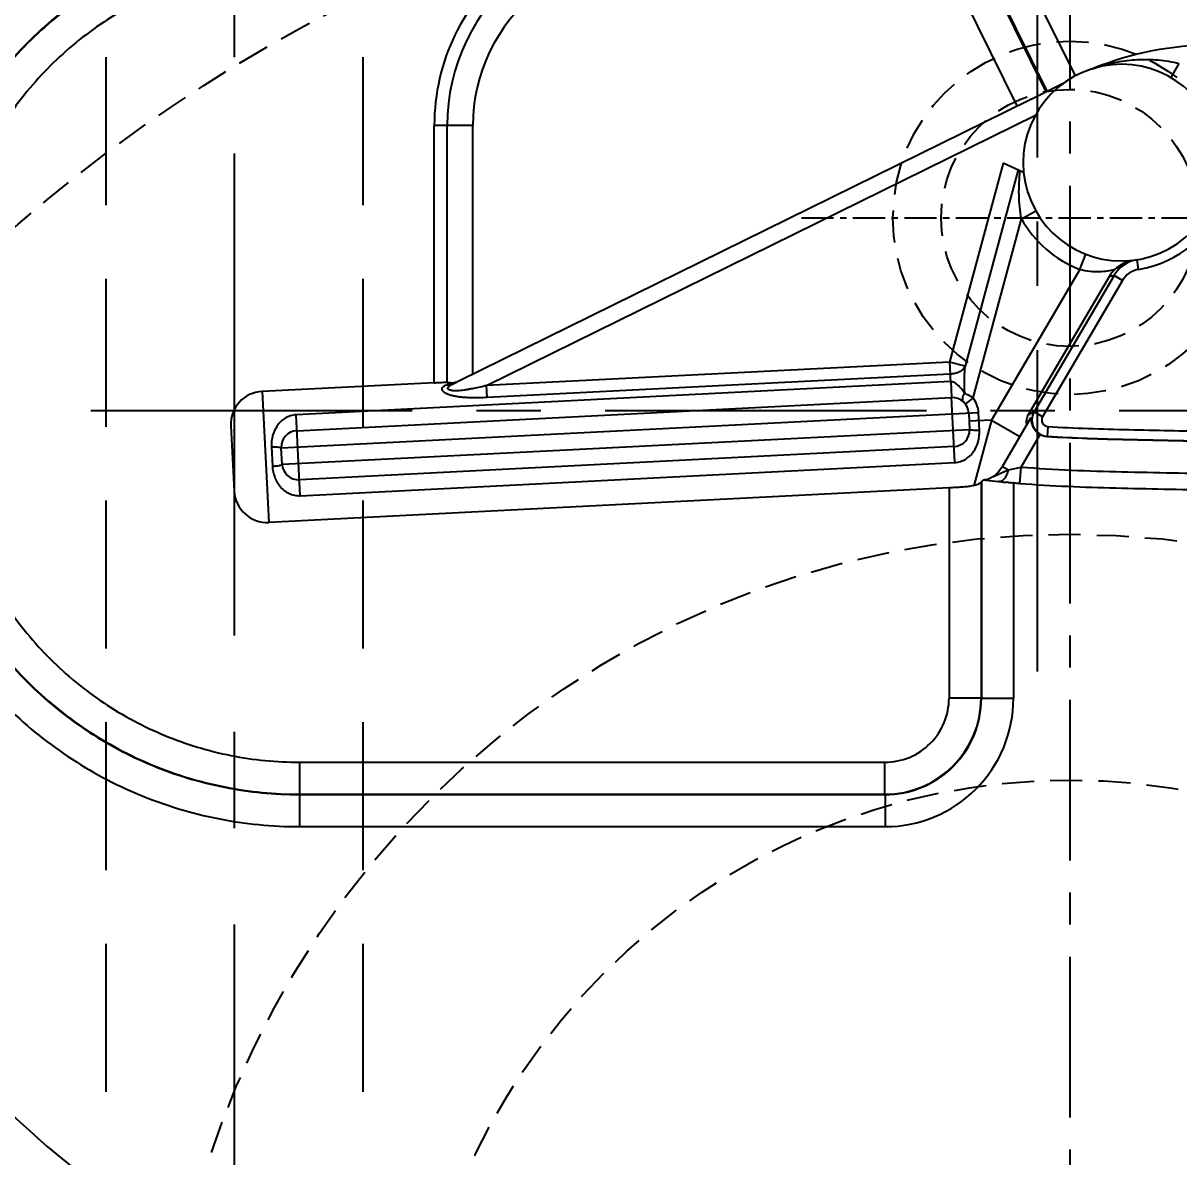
# Model space of a CAD drawing. Header units: millimetres. Extents: x 28656 to 29764, y -21384 to -20601.
# Drawn here: x 29527.55 to 29563.51, y -20814.49 to -20779.2 of the extents above; entities that cross this region are included whole.
import ezdxf

# ---------------------------------------------------------------- set-up
doc = ezdxf.new("R2010")
doc.units = ezdxf.units.MM
doc.header["$LTSCALE"] = 8
doc.linetypes.add('CENTER', pattern=[2, 1.25, -0.25, 0.25, -0.25])
doc.linetypes.add('HIDDEN', pattern=[0.375, 0.25, -0.125])
doc.layers.get('DEFPOINTS').update_dxf_attribs({"color": 6})
for name, color, linetype in [('Cav-cor', 30, 'Continuous'), ('CL', 1, 'Continuous'), ('WT', 4, 'Continuous')]:
    doc.layers.add(name, color=color, linetype=linetype)
doc.layers.add('dim', color=3, linetype='Continuous', lineweight=15)
doc.styles.get("Standard").update_dxf_attribs({"font": 'txt.shx', "width": 0.8, "bigfont": 'chineset.shx'})
doc.dimstyles.new('ISO-25', dxfattribs={"dimtxt": 5, "dimasz": 4, "dimexe": 0.3, "dimexo": 0.3, "dimtad": 0, "dimzin": 1, "dimdsep": 46, "dimtxsty": 'Standard', "dimcen": 0, "dimclrd": 3, "dimclre": 3, "dimclrt": 3, "dimazin": 0, "dimtfac": 1, "dimtofl": 0, "dimtmove": 0, "dimatfit": 0, "dimfxl": 0, "dimarcsym": 0})

# ---------------------------------------------------------------- blocks, each defined once
blk = doc.blocks.new('*D27502')
at = {"layer": 'DEFPOINTS', "color": 0}
for p in [(29534.117, -20718.266), (29474.332, -20943.266), (29508.117, -20943.266)]:
    blk.add_point(p, dxfattribs=at)
at = {"layer": 'dim', "color": 3, "lineweight": -2}
for p, q in [((29533.817, -20718.266), (29474.032, -20718.266)), ((29474.332, -20722.266), (29474.332, -20820.808)), ((29474.332, -20939.266), (29474.332, -20840.724)), ((29507.817, -20943.266), (29474.032, -20943.266))]:
    blk.add_line(p, q, dxfattribs=at)
at = {"layer": 'dim', "color": 3}
for points in [[(29474.998, -20722.266), (29473.665, -20722.266), (29474.332, -20718.266)], [(29473.665, -20939.266), (29474.998, -20939.266), (29474.332, -20943.266)]]:
    blk.add_solid(points, dxfattribs=at)
at = {"layer": 'dim', "color": 3, "insert": (29474.332, -20830.766), "char_height": 5, "attachment_point": 5, "rotation": 90}
blk.add_mtext('225.00', dxfattribs=at)

msp = doc.modelspace()

# ---------------------------------------------------------------- linework, layer by layer
at = {"linetype": 'CENTER', "ltscale": 0.5}
msp.add_line((29560.117, -20648.266), (29560.117, -20998.266), dxfattribs=at)
at = {"color": 8, "linetype": 'CENTER', "ltscale": 0.1}
msp.add_line((29551.771, -20785.266), (29567.709, -20785.266), dxfattribs=at)
at = {"color": 8, "linetype": 'HIDDEN', "ltscale": 0.5}
for centre, radius in [((29560.117, -20823.266), 50), ((29560.117, -20785.266), 5.5), ((29560.117, -20785.266), 4), ((29560.117, -20823.266), 28.15), ((29560.117, -20823.266), 20.5)]:
    msp.add_circle(centre, radius, dxfattribs=at)
at = {"layer": 'Cav-cor', "color": 241}
for p, q in [((29558.657, -20777.546), (29560.284, -20780.849)), ((29557.737, -20778.026), (29559.37, -20781.341)), ((29557.761, -20777.987), (29559.405, -20781.324)), ((29556.841, -20778.468), (29558.474, -20781.783)), ((29560.869, -20780.61), (29560.884, -20780.606)), ((29560.884, -20780.606), (29560.901, -20780.601)), ((29560.901, -20780.601), (29560.921, -20780.595)), ((29563.515, -20780.457), (29563.26, -20780.898)), ((29560.841, -20780.617), (29560.85, -20780.614)), ((29560.85, -20780.614), (29560.851, -20780.614)), ((29560.851, -20780.614), (29560.852, -20780.613)), ((29560.862, -20780.612), (29560.869, -20780.61)), ((29558.978, -20781.535), (29559.954, -20781.054)), ((29541.128, -20790.33), (29558.846, -20781.6)), ((29540.343, -20790.397), (29540.343, -20782.389)), ((29541.543, -20782.389), (29540.343, -20782.389)), ((29540.743, -20790.386), (29540.743, -20782.389)), ((29541.543, -20790.126), (29541.543, -20782.389)), ((29541.968, -20790.485), (29559.049, -20782.068)), ((29558.048, -20783.562), (29556.377, -20789.755)), ((29558.508, -20783.774), (29556.859, -20789.885)), ((29558.683, -20783.854), (29558.048, -20783.562)), ((29558.615, -20785.295), (29559.06, -20785.045)), ((29557.111, -20790.869), (29558.615, -20785.295)), ((29560.434, -20786.874), (29560.619, -20786.399)), ((29562.027, -20786.613), (29562.026, -20786.593)), ((29562.263, -20786.87), (29562.214, -20786.568)), ((29560.434, -20786.874), (29557.687, -20791.56)), ((29561.357, -20787.08), (29558.826, -20791.398)), ((29561.496, -20787.06), (29559.01, -20791.299)), ((29561.759, -20787.215), (29561.496, -20787.06)), ((29561.624, -20786.862), (29561.635, -20786.842)), ((29561.643, -20786.847), (29561.628, -20786.859)), ((29561.635, -20786.842), (29561.643, -20786.847)), ((29561.759, -20787.215), (29559.274, -20791.454)), ((29556.377, -20789.755), (29541.968, -20790.485)), ((29556.377, -20789.755), (29556.396, -20790.128)), ((29556.859, -20789.885), (29556.377, -20789.755)), ((29556.396, -20790.128), (29541.987, -20790.858)), ((29540.343, -20790.397), (29534.982, -20790.669)), ((29534.982, -20790.669), (29535.189, -20794.743)), ((29556.414, -20790.363), (29536.04, -20791.396)), ((29540.73, -20790.459), (29540.842, -20790.414)), ((29540.931, -20790.427), (29541.03, -20790.378)), ((29541.987, -20790.858), (29541.968, -20790.485)), ((29556.414, -20790.363), (29556.439, -20790.858)), ((29536.065, -20791.89), (29556.439, -20790.858)), ((29556.542, -20792.88), (29556.439, -20790.858)), ((29557.111, -20790.869), (29556.869, -20791.056)), ((29535.582, -20792.425), (29557.28, -20791.326)), ((29536.168, -20793.913), (29536.04, -20791.396)), ((29556.974, -20791.341), (29557, -20791.85)), ((29557.308, -20791.88), (29557.28, -20791.326)), ((29559.274, -20791.454), (29559.01, -20791.299)), ((29534.015, -20791.739), (29534.118, -20793.776)), ((29557.687, -20791.56), (29556.987, -20791.596)), ((29557.687, -20791.56), (29557.13, -20793.603)), ((29557.687, -20791.56), (29558.567, -20792.076)), ((29558.024, -20793.002), (29558.911, -20791.489)), ((29535.608, -20792.935), (29557, -20791.85)), ((29558.604, -20793.022), (29559.198, -20792.008)), ((29559.412, -20792.069), (29559.419, -20792.066)), ((29559.438, -20791.761), (29559.419, -20792.066)), ((29535.274, -20792.396), (29535.304, -20792.995)), ((29535.608, -20792.935), (29535.582, -20792.425)), ((29556.517, -20792.386), (29536.143, -20793.418)), ((29536.168, -20793.913), (29556.542, -20792.88)), ((29558.024, -20793.002), (29557.975, -20793.079)), ((29558.024, -20793.002), (29558.211, -20793.111)), ((29558.563, -20793.53), (29558.604, -20793.022)), ((29557.36, -20793.495), (29557.36, -20800.213)), ((29557.368, -20793.479), (29557.368, -20800.22)), ((29557.742, -20793.316), (29557.707, -20793.339)), ((29557.93, -20793.473), (29557.906, -20793.47)), ((29558.04, -20793.484), (29558.035, -20793.483)), ((29558.208, -20793.499), (29558.171, -20793.496)), ((29558.366, -20793.514), (29558.361, -20793.513)), ((29558.366, -20793.514), (29558.366, -20800.22)), ((29556.361, -20793.67), (29535.189, -20794.743)), ((29556.361, -20793.67), (29556.361, -20800.213)), ((29557.128, -20793.601), (29557.079, -20793.611)), ((29557.36, -20800.213), (29556.361, -20800.213)), ((29557.368, -20800.22), (29557.36, -20800.213)), ((29557.368, -20800.22), (29558.366, -20800.22)), ((29536.158, -20803.209), (29536.158, -20802.21)), ((29536.158, -20802.21), (29554.364, -20802.21)), ((29554.364, -20803.209), (29554.364, -20802.21)), ((29536.15, -20803.216), (29536.158, -20803.209)), ((29536.15, -20803.216), (29536.15, -20804.215)), ((29536.15, -20803.216), (29554.372, -20803.216)), ((29536.158, -20803.209), (29554.364, -20803.209)), ((29554.372, -20803.216), (29554.364, -20803.209)), ((29554.372, -20803.216), (29554.372, -20804.215)), ((29536.15, -20804.215), (29554.372, -20804.215))]:
    msp.add_line(p, q, dxfattribs=at)
msp.add_lwpolyline([(29557.975, -20793.079), (29557.898, -20793.175), (29557.81, -20793.261), (29557.742, -20793.316)], dxfattribs=at)
for centre, radius, start, end in [((29537.801, -20790.668), 25.168, 98.3299, 163.8433), ((29537.801, -20790.668), 22.668, 98.7781, 163.8433), ((29537.801, -20790.668), 20.168, 99.3074, 163.8433), ((29546.832, -20782.386), 6.489, 128.6963, 180.0258), ((29546.832, -20782.386), 6.089, 128.6974, 180.0275), ((29546.832, -20782.387), 5.289, 128.6997, 180.0315), ((29564.649, -20790.08), 10.2, 69.047, 111.8678), ((29561.728, -20783.547), 3.06, 107.3985, 106.8903), ((29561.728, -20783.547), 3.366, 279.1417, 44.981), ((29558.641, -20780.958), 0.668, 293.927, 294.1371), ((29547.789, -20791.337), 35.018, 167.6108, 259.4724), ((29547.789, -20791.337), 32.518, 167.6108, 259.074), ((29547.789, -20791.337), 30.018, 167.6108, 258.6267), ((29561.728, -20783.547), 3.57, 209.3169, 248.7499), ((29562.376, -20787.576), 1.021, 99.1389, 149.6345), ((29562.075, -20787.1), 0.51, 95.5814, 149.6215), ((29562.34, -20787.517), 0.957, 108.8442, 109.0748), ((29562.338, -20787.511), 0.95, 98.7546, 108.8537), ((29562.194, -20787.572), 0.971, 134.1861, 149.5632), ((29560.849, -20783.033), 4.078, 277.1554, 279.1263), ((29562.234, -20787.614), 1.029, 127.3439, 134.1801), ((29562.376, -20787.576), 0.715, 99.1346, 149.611), ((29535.034, -20791.687), 1.02, 92.9015, 182.9015), ((29540.886, -20790.007), 0.398, 291.2538, 293.5603), ((29540.881, -20789.996), 0.41, 293.5529, 294.2955), ((29540.875, -20789.983), 0.424, 294.3106, 297.7074), ((29542.174, -20792.46), 2.372, 116.1578, 117.6669), ((29556.465, -20791.367), 0.51, 2.9015, 92.9015), ((29556.465, -20791.367), 0.816, 2.9015, 37.6143), ((29515.877, -20710.405), 91.675, 297.93576, 298.06659), ((29559.451, -20791.557), 0.51, 149.6999, 266.4325), ((29559.45, -20791.557), 0.204, 149.5728, 266.5598), ((29536.091, -20792.4), 0.51, 92.9015, 182.9015), ((29556.491, -20791.876), 0.51, 272.9015, 2.9015), ((29559.444, -20791.56), 0.511, 241.3077, 266.5079), ((29536.117, -20792.909), 0.51, 182.9015, 272.9015), ((29555.273, -20779.318), 14.103, 282.0255, 283.6624), ((29558.114, -20793.835), 0.827, 154.5311, 155.782), ((29560.463, -20768.295), 25.304, 263.1901, 263.3128), ((29560.624, -20766.899), 26.71, 263.3195, 264.16), ((29560.82, -20765.005), 28.614, 264.2037, 264.4145), ((29560.91, -20764.08), 29.544, 264.4238, 264.6798), ((29561.043, -20762.639), 30.99, 264.75, 265.0345), ((29561.178, -20761.08), 32.555, 265.0409, 265.392), ((29561.179, -20761.071), 32.564, 265.0445, 265.392), ((29535.137, -20793.725), 1.02, 182.9015, 272.9015), ((29554.362, -20800.211), 2.998, 270.0418, 359.9582), ((29554.365, -20800.214), 1.996, 269.9688, 0.0312), ((29554.374, -20800.223), 3.992, 269.9688, 0.0312), ((29554.377, -20800.226), 2.99, 269.8958, 0.1042)]:
    msp.add_arc(centre, radius, start, end, dxfattribs=at)
for points, knots in [([(29536.15, -20775.317), (29535.726, -20775.317), (29534.876, -20775.359), (29533.613, -20775.545), (29532.375, -20775.855), (29531.173, -20776.284), (29530.019, -20776.83), (29528.925, -20777.485), (29527.899, -20778.245), (29526.954, -20779.102), (29526.097, -20780.048), (29525.337, -20781.073), (29524.681, -20782.168), (29524.136, -20783.322), (29523.706, -20784.524), (29523.397, -20785.762), (29523.21, -20787.024), (29523.168, -20787.874), (29523.168, -20788.299)], [0, 0, 0, 0, 0.0625, 0.125, 0.1875, 0.25, 0.3125, 0.375, 0.4375, 0.5, 0.5625, 0.625, 0.6875, 0.75, 0.8125, 0.875, 0.9375, 1, 1, 1, 1]), ([(29536.15, -20776.316), (29535.758, -20776.315), (29534.974, -20776.354), (29533.808, -20776.526), (29532.665, -20776.812), (29531.556, -20777.208), (29530.49, -20777.711), (29529.48, -20778.316), (29528.533, -20779.018), (29527.66, -20779.809), (29526.869, -20780.682), (29526.167, -20781.628), (29525.562, -20782.639), (29525.059, -20783.704), (29524.663, -20784.814), (29524.377, -20785.957), (29524.205, -20787.122), (29524.167, -20787.907), (29524.167, -20788.299)], [0, 0, 0, 0, 0.0625, 0.125, 0.1875, 0.25, 0.3125, 0.375, 0.4375, 0.5, 0.5625, 0.625, 0.6875, 0.75, 0.8125, 0.875, 0.9375, 1, 1, 1, 1]), ([(29536.158, -20776.323), (29535.766, -20776.323), (29534.981, -20776.362), (29533.816, -20776.535), (29532.674, -20776.821), (29531.564, -20777.217), (29530.499, -20777.721), (29529.489, -20778.326), (29528.543, -20779.028), (29527.67, -20779.819), (29526.879, -20780.691), (29526.177, -20781.638), (29525.572, -20782.648), (29525.069, -20783.713), (29524.672, -20784.822), (29524.386, -20785.965), (29524.213, -20787.13), (29524.175, -20787.915), (29524.174, -20788.307)], [0, 0, 0, 0, 0.0625, 0.125, 0.1875, 0.25, 0.3125, 0.375, 0.4375, 0.5, 0.5625, 0.625, 0.6875, 0.75, 0.8125, 0.875, 0.9375, 1, 1, 1, 1]), ([(29536.158, -20777.322), (29535.799, -20777.322), (29535.079, -20777.357), (29534.011, -20777.515), (29532.964, -20777.777), (29531.947, -20778.14), (29530.97, -20778.602), (29530.044, -20779.157), (29529.176, -20779.8), (29528.376, -20780.525), (29527.651, -20781.325), (29527.008, -20782.193), (29526.453, -20783.119), (29525.992, -20784.095), (29525.628, -20785.112), (29525.366, -20786.16), (29525.208, -20787.228), (29525.173, -20787.947), (29525.173, -20788.307)], [0, 0, 0, 0, 0.0625, 0.125, 0.1875, 0.25, 0.3125, 0.375, 0.4375, 0.5, 0.5625, 0.625, 0.6875, 0.75, 0.8125, 0.875, 0.9375, 1, 1, 1, 1]), ([(29560.872, -20780.606), (29560.889, -20780.6), (29560.923, -20780.588), (29560.957, -20780.577), (29560.975, -20780.571)], [0, 0, 0, 0, 0.489019, 1, 1, 1, 1]), ([(29560.975, -20780.571), (29561.075, -20780.539), (29561.278, -20780.48), (29561.693, -20780.388), (29562.226, -20780.324), (29562.874, -20780.335), (29563.304, -20780.405), (29563.515, -20780.457)], [0, 0, 0, 0, 0.122342, 0.246092, 0.495196, 0.746508, 1, 1, 1, 1]), ([(29558.846, -20781.6), (29558.852, -20781.597), (29558.873, -20781.586), (29558.895, -20781.576), (29558.912, -20781.569)], [0, 0, 0, 0, 0.253793, 1, 1, 1, 1]), ([(29558.914, -20781.568), (29558.92, -20781.565), (29558.941, -20781.555), (29558.963, -20781.544), (29558.978, -20781.535)], [0, 0, 0, 0, 0.254847, 1, 1, 1, 1]), ([(29558.615, -20785.295), (29558.591, -20785.171), (29558.556, -20784.922), (29558.528, -20784.424), (29558.548, -20784.05), (29558.574, -20783.804)], [0, 0, 0, 0, 0.253043, 0.504039, 1, 1, 1, 1]), ([(29561.746, -20786.71), (29561.747, -20786.71), (29561.747, -20786.71), (29561.747, -20786.709), (29561.747, -20786.709), (29561.746, -20786.709), (29561.745, -20786.71), (29561.743, -20786.71), (29561.74, -20786.712), (29561.735, -20786.715), (29561.728, -20786.718), (29561.72, -20786.723), (29561.71, -20786.728), (29561.7, -20786.734), (29561.685, -20786.744), (29561.664, -20786.757), (29561.637, -20786.775), (29561.619, -20786.788), (29561.61, -20786.795)], [0, 0, 0, 0, 0.005486, 0.008224, 0.009544, 0.013046, 0.019253, 0.028196, 0.054221, 0.09092, 0.137923, 0.194445, 0.259625, 0.332603, 0.412527, 0.590101, 0.787388, 1, 1, 1, 1]), ([(29562.027, -20786.613), (29561.992, -20786.625), (29561.918, -20786.655), (29561.813, -20786.713), (29561.731, -20786.771), (29561.676, -20786.817), (29561.653, -20786.838), (29561.643, -20786.847)], [0, 0, 0, 0, 0.248626, 0.525356, 0.793295, 0.90963, 1, 1, 1, 1]), ([(29561.517, -20786.876), (29561.364, -20786.915), (29561.108, -20786.956), (29560.742, -20786.946), (29560.537, -20786.905), (29560.434, -20786.874)], [0, 0, 0, 0, 0.431737, 0.70582, 1, 1, 1, 1]), ([(29561.628, -20786.859), (29561.627, -20786.86), (29561.626, -20786.861), (29561.625, -20786.862), (29561.623, -20786.863), (29561.624, -20786.862), (29561.624, -20786.862)], [0, 0, 0, 0, 0.475315, 0.767341, 0.874979, 1, 1, 1, 1]), ([(29556.859, -20789.885), (29556.842, -20789.921), (29556.791, -20789.991), (29556.68, -20790.067), (29556.545, -20790.116), (29556.446, -20790.128), (29556.396, -20790.128)], [0, 0, 0, 0, 0.220082, 0.46178, 0.724184, 1, 1, 1, 1]), ([(29556.859, -20789.885), (29556.849, -20789.951), (29556.836, -20790.086), (29556.827, -20790.364), (29556.834, -20790.575), (29556.842, -20790.718)], [0, 0, 0, 0, 0.239421, 0.487013, 1, 1, 1, 1]), ([(29556.396, -20790.128), (29556.395, -20790.147), (29556.393, -20790.225), (29556.403, -20790.304), (29556.414, -20790.363)], [0, 0, 0, 0, 0.236422, 1, 1, 1, 1]), ([(29540.343, -20790.397), (29540.381, -20790.395), (29540.456, -20790.391), (29540.562, -20790.386), (29540.657, -20790.383), (29540.716, -20790.384), (29540.743, -20790.386)], [0, 0, 0, 0, 0.287165, 0.558999, 0.800916, 1, 1, 1, 1]), ([(29541.987, -20790.858), (29541.902, -20790.863), (29541.732, -20790.869), (29541.519, -20790.869), (29541.35, -20790.862), (29541.224, -20790.853), (29541.1, -20790.839), (29540.978, -20790.819), (29540.862, -20790.792), (29540.771, -20790.762), (29540.705, -20790.731), (29540.663, -20790.707), (29540.629, -20790.68), (29540.603, -20790.651), (29540.587, -20790.621), (29540.583, -20790.591), (29540.591, -20790.562), (29540.607, -20790.537), (29540.63, -20790.514), (29540.67, -20790.485), (29540.705, -20790.469), (29540.73, -20790.459)], [0, 0, 0, 0, 0.150338, 0.300424, 0.375217, 0.44967, 0.523524, 0.596316, 0.667157, 0.734279, 0.7655, 0.794385, 0.820282, 0.842807, 0.862046, 0.879123, 0.89565, 0.913084, 0.932136, 0.953045, 1, 1, 1, 1]), ([(29540.73, -20790.459), (29540.764, -20790.463), (29540.834, -20790.463), (29540.9, -20790.442), (29540.931, -20790.427)], [0, 0, 0, 0, 0.5075, 1, 1, 1, 1]), ([(29540.743, -20790.386), (29540.753, -20790.387), (29540.8, -20790.391), (29540.846, -20790.396), (29540.882, -20790.4)], [0, 0, 0, 0, 0.228739, 1, 1, 1, 1]), ([(29541.968, -20790.485), (29541.901, -20790.502), (29541.767, -20790.534), (29541.598, -20790.571), (29541.463, -20790.597), (29541.362, -20790.614), (29541.26, -20790.629), (29541.158, -20790.641), (29541.074, -20790.647), (29541.007, -20790.649), (29540.958, -20790.649), (29540.91, -20790.646), (29540.864, -20790.639), (29540.823, -20790.629), (29540.794, -20790.616), (29540.777, -20790.601), (29540.768, -20790.589), (29540.765, -20790.576), (29540.766, -20790.562), (29540.77, -20790.549), (29540.78, -20790.532), (29540.799, -20790.511), (29540.827, -20790.488), (29540.87, -20790.459), (29540.906, -20790.44), (29540.931, -20790.427)], [0, 0, 0, 0, 0.140203, 0.28033, 0.350321, 0.420209, 0.489919, 0.559311, 0.628088, 0.662059, 0.695551, 0.728292, 0.759733, 0.788978, 0.814139, 0.824889, 0.834436, 0.843231, 0.852054, 0.861379, 0.871344, 0.89337, 0.917753, 0.943931, 1, 1, 1, 1]), ([(29540.882, -20790.4), (29540.879, -20790.401), (29540.865, -20790.405), (29540.852, -20790.41), (29540.842, -20790.414)], [0, 0, 0, 0, 0.262673, 1, 1, 1, 1]), ([(29541.03, -20790.378), (29541.001, -20790.391), (29540.939, -20790.41), (29540.875, -20790.415), (29540.843, -20790.414)], [0, 0, 0, 0, 0.496388, 1, 1, 1, 1]), ([(29540.882, -20790.4), (29540.906, -20790.402), (29540.957, -20790.401), (29541.006, -20790.387), (29541.03, -20790.378)], [0, 0, 0, 0, 0.480741, 1, 1, 1, 1]), ([(29556.842, -20790.718), (29556.815, -20790.678), (29556.759, -20790.602), (29556.682, -20790.514), (29556.615, -20790.451), (29556.558, -20790.409), (29556.492, -20790.374), (29556.441, -20790.363), (29556.414, -20790.363)], [0, 0, 0, 0, 0.250413, 0.491828, 0.611163, 0.732139, 0.859379, 1, 1, 1, 1]), ([(29556.842, -20790.718), (29556.825, -20790.743), (29556.797, -20790.794), (29556.777, -20790.862), (29556.775, -20790.911), (29556.779, -20790.942), (29556.791, -20790.97), (29556.802, -20790.984), (29556.809, -20790.99)], [0, 0, 0, 0, 0.312744, 0.586031, 0.704498, 0.811271, 0.908575, 1, 1, 1, 1]), ([(29557.111, -20790.869), (29557.066, -20790.84), (29556.977, -20790.788), (29556.886, -20790.74), (29556.842, -20790.718)], [0, 0, 0, 0, 0.524572, 1, 1, 1, 1]), ([(29523.168, -20791.233), (29523.168, -20791.657), (29523.21, -20792.507), (29523.397, -20793.77), (29523.706, -20795.008), (29524.136, -20796.21), (29524.681, -20797.364), (29525.337, -20798.458), (29526.097, -20799.484), (29526.954, -20800.429), (29527.899, -20801.286), (29528.925, -20802.046), (29530.019, -20802.702), (29531.173, -20803.247), (29532.375, -20803.677), (29533.613, -20803.986), (29534.876, -20804.173), (29535.726, -20804.215), (29536.15, -20804.215)], [0, 0, 0, 0, 0.0625, 0.125, 0.1875, 0.25, 0.3125, 0.375, 0.4375, 0.5, 0.5625, 0.625, 0.6875, 0.75, 0.8125, 0.875, 0.9375, 1, 1, 1, 1]), ([(29524.167, -20791.233), (29524.167, -20791.625), (29524.205, -20792.409), (29524.377, -20793.575), (29524.663, -20794.718), (29525.059, -20795.827), (29525.562, -20796.893), (29526.167, -20797.904), (29526.869, -20798.85), (29527.66, -20799.723), (29528.533, -20800.514), (29529.48, -20801.216), (29530.49, -20801.821), (29531.556, -20802.324), (29532.665, -20802.72), (29533.808, -20803.006), (29534.974, -20803.178), (29535.758, -20803.216), (29536.15, -20803.216)], [0, 0, 0, 0, 0.0625, 0.125, 0.1875, 0.25, 0.3125, 0.375, 0.4375, 0.5, 0.5625, 0.625, 0.6875, 0.75, 0.8125, 0.875, 0.9375, 1, 1, 1, 1]), ([(29524.174, -20791.225), (29524.175, -20791.617), (29524.213, -20792.402), (29524.386, -20793.567), (29524.672, -20794.71), (29525.069, -20795.819), (29525.572, -20796.884), (29526.177, -20797.894), (29526.879, -20798.84), (29527.67, -20799.713), (29528.543, -20800.504), (29529.489, -20801.206), (29530.499, -20801.811), (29531.564, -20802.315), (29532.674, -20802.711), (29533.816, -20802.997), (29534.981, -20803.17), (29535.766, -20803.209), (29536.158, -20803.209)], [0, 0, 0, 0, 0.0625, 0.125, 0.1875, 0.25, 0.3125, 0.375, 0.4375, 0.5, 0.5625, 0.625, 0.6875, 0.75, 0.8125, 0.875, 0.9375, 1, 1, 1, 1]), ([(29525.173, -20791.225), (29525.173, -20791.584), (29525.208, -20792.304), (29525.366, -20793.372), (29525.628, -20794.42), (29525.992, -20795.436), (29526.453, -20796.413), (29527.008, -20797.339), (29527.651, -20798.207), (29528.376, -20799.007), (29529.176, -20799.732), (29530.044, -20800.375), (29530.97, -20800.93), (29531.947, -20801.391), (29532.964, -20801.755), (29534.011, -20802.017), (29535.079, -20802.175), (29535.799, -20802.21), (29536.158, -20802.21)], [0, 0, 0, 0, 0.0625, 0.125, 0.1875, 0.25, 0.3125, 0.375, 0.4375, 0.5, 0.5625, 0.625, 0.6875, 0.75, 0.8125, 0.875, 0.9375, 1, 1, 1, 1]), ([(29536.04, -20791.396), (29535.98, -20791.399), (29535.861, -20791.421), (29535.7, -20791.496), (29535.563, -20791.602), (29535.415, -20791.776), (29535.292, -20792.043), (29535.268, -20792.278), (29535.274, -20792.396)], [0, 0, 0, 0, 0.130308, 0.256809, 0.379583, 0.500793, 0.7455, 1, 1, 1, 1]), ([(29558.826, -20791.398), (29558.812, -20791.42), (29558.791, -20791.466), (29558.771, -20791.534), (29558.765, -20791.585), (29558.764, -20791.62), (29558.765, -20791.641), (29558.767, -20791.659), (29558.77, -20791.673), (29558.773, -20791.685), (29558.776, -20791.693), (29558.779, -20791.698), (29558.781, -20791.701), (29558.782, -20791.703), (29558.784, -20791.703), (29558.786, -20791.703), (29558.787, -20791.701), (29558.787, -20791.701)], [0, 0, 0, 0, 0.243881, 0.464263, 0.646089, 0.721007, 0.785669, 0.840434, 0.885673, 0.921912, 0.949661, 0.969431, 0.976556, 0.982072, 0.986373, 0.990217, 1, 1, 1, 1]), ([(29558.911, -20791.489), (29558.912, -20791.488), (29558.912, -20791.488), (29558.913, -20791.487), (29558.914, -20791.489), (29558.914, -20791.492), (29558.915, -20791.498), (29558.915, -20791.507), (29558.915, -20791.518), (29558.915, -20791.532), (29558.915, -20791.546), (29558.915, -20791.563), (29558.917, -20791.579), (29558.919, -20791.603), (29558.924, -20791.634), (29558.933, -20791.673), (29558.945, -20791.712), (29558.962, -20791.753), (29558.989, -20791.808), (29559.036, -20791.876), (29559.108, -20791.95), (29559.167, -20791.99), (29559.198, -20792.008)], [0, 0, 0, 0, 0.002385, 0.003553, 0.005247, 0.008264, 0.018258, 0.032938, 0.051512, 0.07322, 0.097307, 0.123049, 0.150044, 0.17818, 0.237495, 0.300396, 0.366591, 0.43593, 0.508349, 0.662345, 0.827695, 1, 1, 1, 1]), ([(29556.542, -20792.88), (29556.602, -20792.877), (29556.721, -20792.855), (29556.882, -20792.78), (29557.019, -20792.674), (29557.167, -20792.5), (29557.289, -20792.233), (29557.314, -20791.998), (29557.308, -20791.88)], [0, 0, 0, 0, 0.130304, 0.256802, 0.379574, 0.500783, 0.745489, 1, 1, 1, 1]), ([(29557.308, -20791.88), (29557.269, -20791.882), (29557.197, -20791.884), (29557.111, -20791.88), (29557.06, -20791.874), (29557.038, -20791.87), (29557.025, -20791.867), (29557.015, -20791.863), (29557.006, -20791.859), (29557, -20791.854), (29557, -20791.85)], [0, 0, 0, 0, 0.372077, 0.688892, 0.811602, 0.862125, 0.904871, 0.939594, 0.966458, 1, 1, 1, 1]), ([(29559.412, -20792.069), (29560.249, -20792.121), (29561.505, -20792.158), (29563.18, -20792.192), (29564.436, -20792.222), (29565.692, -20792.269), (29566.947, -20792.344), (29568.198, -20792.46), (29569.029, -20792.573), (29569.442, -20792.64)], [0, 0, 0, 0, 0.249991, 0.374993, 0.499994, 0.624995, 0.749997, 0.874998, 1, 1, 1, 1]), ([(29559.419, -20792.066), (29560.254, -20792.117), (29561.51, -20792.155), (29563.183, -20792.188), (29564.856, -20792.228), (29566.947, -20792.32), (29568.613, -20792.502), (29569.439, -20792.636)], [0, 0, 0, 0, 0.249998, 0.375001, 0.500005, 0.750001, 1, 1, 1, 1]), ([(29559.438, -20791.761), (29560.276, -20791.812), (29561.535, -20791.849), (29563.213, -20791.883), (29564.891, -20791.923), (29566.988, -20792.016), (29568.66, -20792.199), (29569.488, -20792.334)], [0, 0, 0, 0, 0.249998, 0.375, 0.500004, 0.750001, 1, 1, 1, 1]), ([(29535.274, -20792.396), (29535.313, -20792.394), (29535.385, -20792.392), (29535.47, -20792.395), (29535.522, -20792.402), (29535.544, -20792.406), (29535.557, -20792.409), (29535.567, -20792.413), (29535.576, -20792.417), (29535.582, -20792.422), (29535.582, -20792.425)], [0, 0, 0, 0, 0.372077, 0.688892, 0.811602, 0.862125, 0.904871, 0.939594, 0.966458, 1, 1, 1, 1]), ([(29535.304, -20792.995), (29535.343, -20792.993), (29535.415, -20792.988), (29535.5, -20792.976), (29535.55, -20792.965), (29535.572, -20792.958), (29535.584, -20792.954), (29535.595, -20792.949), (29535.603, -20792.944), (29535.608, -20792.938), (29535.608, -20792.935)], [0, 0, 0, 0, 0.37208, 0.688899, 0.81161, 0.862132, 0.904879, 0.939601, 0.966464, 1, 1, 1, 1]), ([(29535.304, -20792.995), (29535.31, -20793.113), (29535.358, -20793.344), (29535.507, -20793.598), (29535.672, -20793.755), (29535.819, -20793.848), (29535.987, -20793.906), (29536.107, -20793.916), (29536.168, -20793.913)], [0, 0, 0, 0, 0.254522, 0.499155, 0.620353, 0.743077, 0.869591, 1, 1, 1, 1]), ([(29557.742, -20793.316), (29557.741, -20793.316), (29557.744, -20793.314), (29557.746, -20793.314), (29557.75, -20793.312), (29557.757, -20793.309), (29557.766, -20793.305), (29557.778, -20793.3), (29557.794, -20793.293), (29557.817, -20793.283), (29557.846, -20793.27), (29557.887, -20793.251), (29557.939, -20793.227), (29558.004, -20793.197), (29558.071, -20793.167), (29558.14, -20793.138), (29558.187, -20793.12), (29558.211, -20793.111)], [0, 0, 0, 0, 0.003463, 0.007915, 0.014034, 0.030491, 0.05127, 0.075115, 0.101393, 0.159054, 0.221135, 0.286103, 0.421258, 0.560987, 0.704074, 0.850334, 1, 1, 1, 1]), ([(29557.906, -20793.47), (29557.921, -20793.472), (29557.953, -20793.47), (29558.001, -20793.453), (29558.046, -20793.422), (29558.088, -20793.379), (29558.127, -20793.325), (29558.174, -20793.237), (29558.199, -20793.163), (29558.211, -20793.111)], [0, 0, 0, 0, 0.090625, 0.187176, 0.293602, 0.412119, 0.543332, 0.686497, 1, 1, 1, 1]), ([(29558.604, -20793.022), (29559.126, -20793.064), (29560.173, -20793.123), (29561.744, -20793.17), (29563.315, -20793.2), (29564.887, -20793.24), (29566.195, -20793.302), (29567.24, -20793.381), (29568.023, -20793.458), (29568.803, -20793.556), (29569.838, -20793.72), (29570.607, -20793.886), (29571.114, -20794.017)], [0, 0, 0, 0, 0.124991, 0.249986, 0.374982, 0.499978, 0.624974, 0.687475, 0.749978, 0.812483, 0.874995, 1, 1, 1, 1]), ([(29557.36, -20793.495), (29557.358, -20793.499), (29557.351, -20793.507), (29557.337, -20793.519), (29557.317, -20793.532), (29557.278, -20793.553), (29557.215, -20793.578), (29557.16, -20793.594), (29557.128, -20793.601)], [0, 0, 0, 0, 0.049276, 0.120242, 0.21394, 0.330033, 0.625803, 1, 1, 1, 1]), ([(29557.463, -20793.421), (29557.45, -20793.427), (29557.428, -20793.437), (29557.399, -20793.452), (29557.379, -20793.465), (29557.37, -20793.474), (29557.368, -20793.479)], [0, 0, 0, 0, 0.367467, 0.655291, 0.864205, 1, 1, 1, 1]), ([(29557.707, -20793.339), (29557.682, -20793.355), (29557.633, -20793.381), (29557.566, -20793.407), (29557.519, -20793.42), (29557.491, -20793.423), (29557.48, -20793.423), (29557.476, -20793.423)], [0, 0, 0, 0, 0.363393, 0.661216, 0.875479, 0.948712, 1, 1, 1, 1]), ([(29558.563, -20793.53), (29559.061, -20793.57), (29560.057, -20793.628), (29562.053, -20793.691), (29564.05, -20793.72), (29566.045, -20793.802), (29567.539, -20793.912), (29569.026, -20794.093), (29570.008, -20794.277), (29570.495, -20794.389)], [0, 0, 0, 0, 0.125002, 0.250004, 0.500008, 0.62501, 0.750012, 0.87501, 1, 1, 1, 1]), ([(29557.079, -20793.611), (29557.029, -20793.621), (29556.92, -20793.636), (29556.747, -20793.65), (29556.558, -20793.66), (29556.428, -20793.667), (29556.361, -20793.67)], [0, 0, 0, 0, 0.213486, 0.457589, 0.723261, 1, 1, 1, 1])]:
    msp.add_open_spline(points, degree=3, knots=knots, dxfattribs=at)
msp.add_open_spline([(29560.813, -20780.627), (29560.822, -20780.624), (29560.832, -20780.621), (29560.841, -20780.617)], degree=3, dxfattribs=at)
at = {"layer": 'CL', "color": 6, "linetype": 'CENTER'}
for p, q in [((29559.117, -20799.382), (29559.117, -20776.47)), ((29529.656, -20791.266), (29589.637, -20791.266))]:
    msp.add_line(p, q, dxfattribs=at)
at = {"layer": 'WT', "color": 191, "linetype": 'HIDDEN', "ltscale": 2.3}
for p, q in [((29530.117, -20711.266), (29530.117, -20823.266)), ((29538.117, -20711.266), (29538.117, -20823.266))]:
    msp.add_line(p, q, dxfattribs=at)
at = {"layer": 'WT', "color": 191, "linetype": 'CENTER', "ltscale": 1.5}
msp.add_line((29534.117, -20711.266), (29534.117, -20823.266), dxfattribs=at)

# ---------------------------------------------------------------- dimensions: what is measured, and where the dimension line sits
at = {"layer": 'dim'}
dim = msp.add_linear_dim(base=(29474.332, -20943.266), p1=(29534.117, -20718.266), p2=(29508.117, -20943.266), angle=90, dimstyle='ISO-25', dxfattribs=at)
dim.commit()
dim.dimension.update_dxf_attribs({"geometry": '*D27502', "text_midpoint": (29474.332, -20830.766)})

doc.saveas('drawing.dxf')
